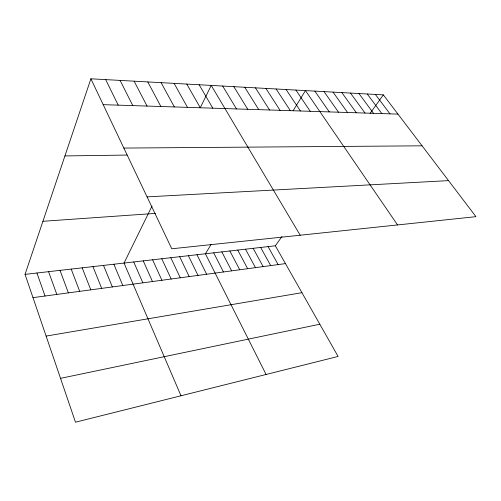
<?xml version="1.0" encoding="UTF-8"?>
<svg xmlns="http://www.w3.org/2000/svg" width="501" height="501" viewBox="0 0 501 501"><rect width="100%" height="100%" fill="white"/><g stroke="black" fill="none" stroke-linecap="round" stroke-linejoin="round"><path stroke-width="0.75" d="M282.038 236.441L275.35 245.784L338.087 356.443L75.488 422.199L25.05 274.36L90.894 78.801L383.353 94.883L475.95 216.664L171.768 248.784L90.894 78.801M152.041 206.005L124.041 263.056L180.993 395.777M200.256 107.759L211.222 85.414L300.199 235.22M211.109 244.463L205.404 253.769L266.081 374.472M293.06 110.827L305.466 90.6L397.556 224.943M370.17 113.295L383.353 94.883M60.521 378.343L319.82 324.216M46.105 336.083L301.946 292.69M32.997 297.644L285.451 263.607M25.05 274.36L275.35 245.784M42.917 221.292L155.46 213.395M147.075 196.88L448.539 180.617M64.923 155.936L127.16 155.059M123.847 148.071L422.08 145.822M103.193 104.659L397.976 114.115M375.368 94.445L389.985 113.859M367.233 93.994L381.837 113.595M358.935 93.537L373.521 113.332M350.468 93.073L365.035 113.057M341.832 92.597L356.374 112.781M333.021 92.115L347.537 112.493M324.028 91.62L338.507 112.205M314.841 91.113L329.289 111.911M295.891 90.074L310.244 111.297M286.102 89.535L300.406 110.984M276.107 88.984L290.348 110.665M265.887 88.42L280.065 110.333M255.441 87.85L269.551 109.995M244.757 87.262L258.792 109.65M233.835 86.66L247.782 109.293M222.657 86.047L236.51 108.936M199.154 84.75L212.787 108.172M186.785 84.074L200.3 107.771M268.066 246.617L278.136 264.591M174.11 83.373L187.487 107.358M260.67 247.463L270.703 265.593M253.149 248.321L263.144 266.613M161.122 82.659L174.348 106.938M245.515 249.191L255.466 267.647M237.75 250.08L247.663 268.699M147.795 81.926L160.865 106.506M229.865 250.976L239.728 269.77M134.118 81.175L147.025 106.062M221.843 251.897L231.662 270.859M213.689 252.823L223.459 271.962M120.09 80.404L132.809 105.605M196.974 254.733L206.625 274.235M105.686 79.615L118.205 105.135M188.401 255.71L197.989 275.4M179.677 256.706L189.209 276.583M170.81 257.721L180.266 277.786M161.779 258.748L171.167 279.013M152.598 259.8L161.904 280.266M143.248 260.864L152.473 281.537M133.729 261.954L142.873 282.827M113.871 264.221L122.82 285.532M103.507 265.405L112.356 286.941M92.948 266.607L101.684 288.382M82.177 267.835L90.8 289.847M71.198 269.087L79.703 291.344M60.007 270.371L68.38 292.872M48.584 271.674L56.826 294.431M36.936 273.001L45.034 296.022"/></g></svg>
